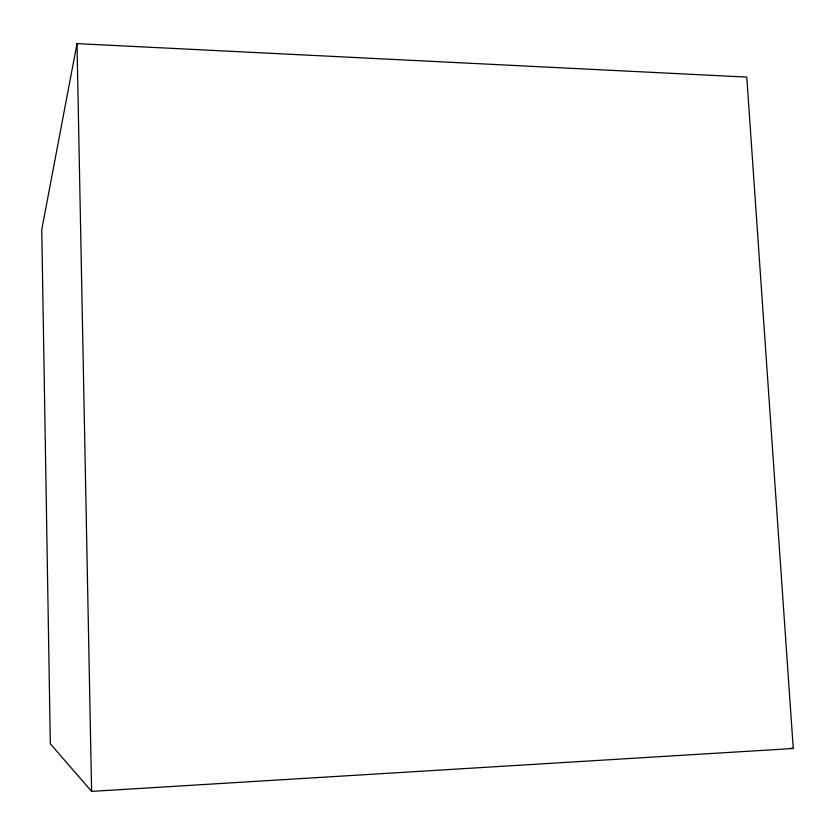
<?xml version="1.0" encoding="UTF-8"?>
<svg xmlns="http://www.w3.org/2000/svg" width="835" height="835" viewBox="0 0 835 835"><rect width="100%" height="100%" fill="white"/><g stroke="black" fill="none" stroke-linecap="round" stroke-linejoin="round"><path stroke-width="1.25" d="M76.997 43.618L41.75 229.667L50.33 743.839L91.61 791.382L793.25 748.494L746.772 77.102L76.997 43.618L91.61 791.382M790.672 748.17L793.25 748.494"/></g></svg>
